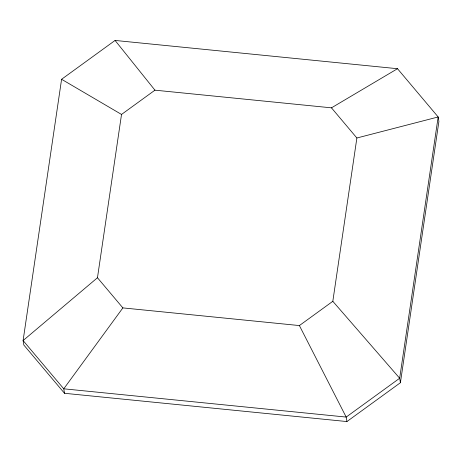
<?xml version="1.0" encoding="UTF-8"?>
<svg xmlns="http://www.w3.org/2000/svg" width="462" height="462" viewBox="0 0 462 462"><rect width="100%" height="100%" fill="white"/><g stroke="black" fill="none" stroke-linecap="round" stroke-linejoin="round"><path stroke-width="0.69" d="M61.59 79.279L23.1 340.558L23.839 345.033L64.495 393.289L346.922 421.558L400.41 382.721L438.9 121.442L438.161 116.967L397.505 68.711L115.078 40.442L61.59 79.279L121.523 114.443L154.949 90.171L331.468 107.837L397.505 68.711M64.495 393.289L63.756 388.813L23.1 340.558L97.465 277.743L121.523 114.443M97.465 277.743L122.875 307.9L299.393 325.566L332.819 301.299L356.878 137.999L331.468 107.837M122.875 307.9L63.756 388.813L346.182 417.076L399.67 378.245L438.161 116.967L356.878 137.999M332.819 301.299L399.67 378.245L400.41 382.721M115.078 40.442L154.949 90.171M299.393 325.566L346.182 417.076L346.922 421.558"/></g></svg>
